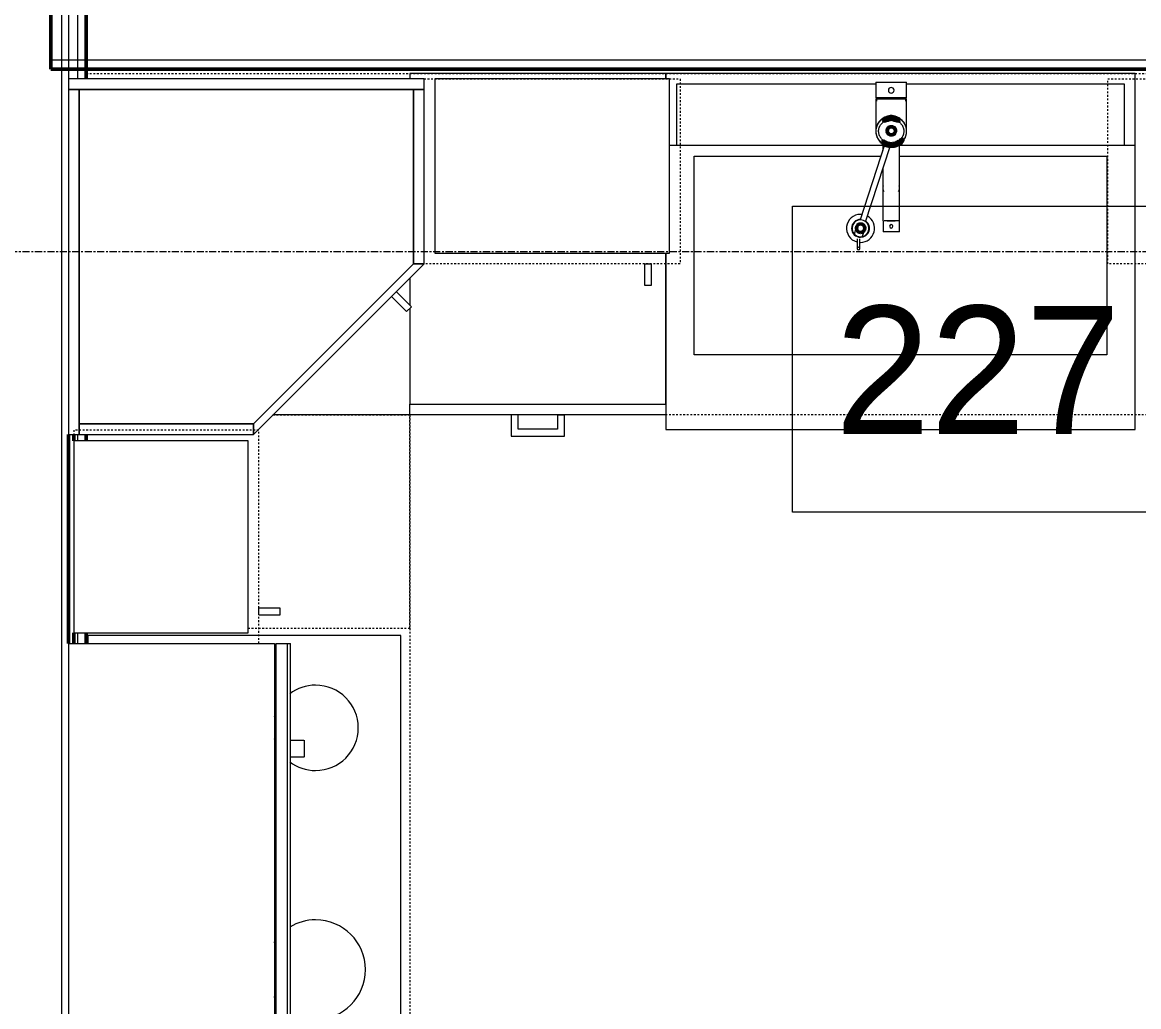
# Model space of a CAD drawing. Header units: inches. Extents: x -4217 to -1814, y 9706 to 12425.
# Drawn here: x -3339 to -3260.5, y 10114.1 to 10183.3 of the extents above; entities that cross this region are included whole.
import ezdxf

# ---------------------------------------------------------------- set-up
doc = ezdxf.new("R2010")
doc.units = ezdxf.units.IN
doc.header["$MEASUREMENT"] = 0
doc.linetypes.add('Dash', pattern=[0.25, 0.125, -0.125])
doc.linetypes.add('Grid Line 1_2_', pattern=[0.875, 0.5, -0.125, 0.125, -0.125])
for name, color, linetype, lineweight in [('A-AREA-IDEN', 2, 'Continuous', 9), ('A-GENM-2', 7, 'Continuous', 9), ('A-GENM-3', 250, 'Continuous', 50), ('A-WALL', 113, 'Continuous', 13), ('A-WALL-3', 250, 'Continuous', 50), ('A-WALL-4', 10, 'Continuous', 13), ('I-WALL-3', 2, 'Continuous', 50), ('P-SANR-FIXT-2', 7, 'Continuous', 9), ('Q-CASE', 31, 'Continuous', 9), ('Q-CASE-3', 7, 'Continuous', 9), ('Q-CASE-4', 7, 'Dash', 9), ('Q-CASE-HDLN-1', 7, 'Dash', 9), ('Q-SPCQ-1', 7, 'Continuous', 9), ('S-GRID-1', 1, 'Grid Line 1_2_', 9)]:
    doc.layers.add(name, color=color, linetype=linetype, lineweight=lineweight)
doc.styles.add('Century Gothic', font='ufonts.com_century-gothic.ttf', dxfattribs={"height": 9})

msp = doc.modelspace()

# ---------------------------------------------------------------- linework, layer by layer
at = {"layer": 'A-AREA-IDEN', "flags": 128}
msp.add_lwpolyline([(-3284.82084, 10170.39172), (-3209.31533, 10170.39172), (-3209.31533, 10148.89566), (-3284.82084, 10148.89566)], close=True, dxfattribs=at)
at = {"layer": 'A-GENM-2'}
for p, q in [((-3278.95641, 10179.11658), (-3278.95641, 10178.01364)), ((-3278.95641, 10179.11658), (-3276.79106, 10179.11658)), ((-3276.79106, 10178.01364), (-3276.79106, 10179.11658)), ((-3276.79106, 10178.01364), (-3278.95641, 10178.01364)), ((-3278.95641, 10177.93548), (-3278.95641, 10175.6717)), ((-3278.95641, 10177.93548), (-3276.79106, 10177.93548)), ((-3278.89736, 10178.01364), (-3278.89736, 10177.77314)), ((-3276.85011, 10177.77314), (-3276.85011, 10178.01364)), ((-3276.79106, 10175.6717), (-3276.79106, 10177.93548)), ((-3278.33578, 10174.70123), (-3280.04897, 10169.42858)), ((-3279.67521, 10169.30484), (-3277.95481, 10174.5997)), ((-3278.46429, 10174.77184), (-3278.46429, 10174.30573)), ((-3277.28319, 10169.37249), (-3277.28319, 10174.77184)), ((-3278.46429, 10173.03993), (-3278.46429, 10169.37249)), ((-3278.46429, 10171.6969), (-3278.46429, 10170.77977)), ((-3277.28319, 10170.77977), (-3277.28319, 10171.6969)), ((-3280.46593, 10168.4382), (-3280.33364, 10168.85735)), ((-3280.33364, 10168.85735), (-3280.28173, 10168.84096)), ((-3279.7835, 10168.68372), (-3279.91688, 10168.26109)), ((-3278.4433, 10169.37249), (-3278.46429, 10169.37249)), ((-3278.4446, 10169.37249), (-3278.4446, 10168.58509)), ((-3278.29132, 10169.37249), (-3278.37055, 10169.37249)), ((-3278.16901, 10169.37249), (-3278.27869, 10169.37249)), ((-3278.02658, 10169.37249), (-3278.15971, 10169.37249)), ((-3278.15917, 10169.37249), (-3278.02682, 10169.37249)), ((-3277.72587, 10169.37249), (-3278.0216, 10169.37249)), ((-3278.02149, 10169.37249), (-3277.72599, 10169.37249)), ((-3277.58776, 10169.37249), (-3277.72089, 10169.37249)), ((-3277.72065, 10169.37249), (-3277.5883, 10169.37249)), ((-3277.46878, 10169.37249), (-3277.57846, 10169.37249)), ((-3277.37692, 10169.37249), (-3277.45615, 10169.37249)), ((-3277.28319, 10169.37249), (-3277.3623, 10169.37249)), ((-3277.30287, 10168.58509), (-3277.30287, 10169.37249)), ((-3280.27169, 10168.09311), (-3280.27169, 10167.42797)), ((-3280.07484, 10167.42797), (-3280.07484, 10168.09311)), ((-3277.30287, 10168.58509), (-3278.4446, 10168.58509))]:
    msp.add_line(p, q, dxfattribs=at)
at = {"layer": 'A-GENM-2', "flags": 128}
for points in [[(-3277.87374, 10176.70075), (-3277.91682, 10176.69994), (-3277.95983, 10176.6975), (-3278.00271, 10176.69343), (-3278.04539, 10176.68774), (-3278.0878, 10176.68044), (-3278.12988, 10176.67155), (-3278.17156, 10176.66106), (-3278.21278, 10176.64901), (-3278.25346, 10176.6354), (-3278.29356, 10176.62026), (-3278.33299, 10176.60361), (-3278.37171, 10176.58547), (-3278.40965, 10176.56587), (-3278.44675, 10176.54485), (-3278.48295, 10176.52242), (-3278.51819, 10176.49863), (-3278.55241, 10176.47352), (-3278.58557, 10176.44711), (-3278.6176, 10176.41946), (-3278.64845, 10176.3906), (-3278.67808, 10176.36057), (-3278.70644, 10176.32943), (-3278.73347, 10176.29723), (-3278.75913, 10176.264), (-3278.78338, 10176.22981), (-3278.80618, 10176.19472), (-3278.82749, 10176.15876), (-3278.84727, 10176.12201), (-3278.8655, 10176.08452), (-3278.88213, 10176.04635), (-3278.89714, 10176.00756), (-3278.9105, 10175.96823), (-3278.9222, 10175.9284), (-3278.9322, 10175.88815), (-3278.94049, 10175.84754), (-3278.94707, 10175.80664), (-3278.95191, 10175.76552), (-3278.955, 10175.72424), (-3278.95635, 10175.68287), (-3278.95641, 10175.6717)], [(-3277.87374, 10176.75438), (-3277.91703, 10176.75351), (-3277.96026, 10176.75091), (-3278.00335, 10176.74659), (-3278.04623, 10176.74055), (-3278.08883, 10176.7328), (-3278.13109, 10176.72334), (-3278.17294, 10176.71221), (-3278.21431, 10176.69941), (-3278.25514, 10176.68497), (-3278.29535, 10176.66891), (-3278.33489, 10176.65125), (-3278.37369, 10176.63203), (-3278.4117, 10176.61127), (-3278.44884, 10176.589), (-3278.48506, 10176.56527), (-3278.52031, 10176.54011), (-3278.55452, 10176.51356), (-3278.58764, 10176.48566), (-3278.61962, 10176.45646), (-3278.6504, 10176.42601), (-3278.67994, 10176.39435), (-3278.7082, 10176.36153), (-3278.73512, 10176.32761), (-3278.76066, 10176.29264), (-3278.78478, 10176.25667), (-3278.80744, 10176.21977), (-3278.82861, 10176.182), (-3278.84825, 10176.1434), (-3278.86634, 10176.10406), (-3278.88283, 10176.06402), (-3278.89772, 10176.02335), (-3278.91096, 10175.98212)], [(-3278.52031, 10176.54011), (-3278.55452, 10176.51356), (-3278.58764, 10176.48566), (-3278.61962, 10176.45646), (-3278.6504, 10176.42601), (-3278.67994, 10176.39435), (-3278.7082, 10176.36153), (-3278.73512, 10176.32761), (-3278.76066, 10176.29264), (-3278.78478, 10176.25667), (-3278.80744, 10176.21977), (-3278.82861, 10176.182), (-3278.84825, 10176.1434), (-3278.86634, 10176.10406), (-3278.88283, 10176.06402)], [(-3278.52031, 10176.54011), (-3278.55452, 10176.51356), (-3278.58764, 10176.48566), (-3278.61962, 10176.45646), (-3278.6504, 10176.42601), (-3278.67994, 10176.39435), (-3278.7082, 10176.36153), (-3278.73512, 10176.32761), (-3278.76066, 10176.29264), (-3278.78478, 10176.25667), (-3278.80744, 10176.21977), (-3278.82861, 10176.182), (-3278.84825, 10176.1434), (-3278.86634, 10176.10406), (-3278.88283, 10176.06402)], [(-3278.52031, 10176.54011), (-3278.55452, 10176.51356), (-3278.58764, 10176.48566), (-3278.61962, 10176.45646), (-3278.6504, 10176.42601), (-3278.67994, 10176.39435), (-3278.7082, 10176.36153), (-3278.73512, 10176.32761), (-3278.76066, 10176.29264), (-3278.78478, 10176.25667), (-3278.80744, 10176.21977), (-3278.82861, 10176.182), (-3278.84825, 10176.1434), (-3278.86634, 10176.10406), (-3278.88283, 10176.06402)], [(-3278.52031, 10176.54011), (-3278.55452, 10176.51356), (-3278.58764, 10176.48566), (-3278.61962, 10176.45646), (-3278.6504, 10176.42601), (-3278.67994, 10176.39435), (-3278.7082, 10176.36153), (-3278.73512, 10176.32761), (-3278.76066, 10176.29264), (-3278.78478, 10176.25667), (-3278.80744, 10176.21977), (-3278.82861, 10176.182), (-3278.84825, 10176.1434), (-3278.86634, 10176.10406), (-3278.88283, 10176.06402)], [(-3278.52031, 10176.54011), (-3278.55452, 10176.51356), (-3278.58764, 10176.48566), (-3278.61962, 10176.45646), (-3278.6504, 10176.42601), (-3278.67994, 10176.39435), (-3278.7082, 10176.36153), (-3278.73512, 10176.32761), (-3278.76066, 10176.29264), (-3278.78478, 10176.25667), (-3278.80744, 10176.21977), (-3278.82861, 10176.182), (-3278.84825, 10176.1434), (-3278.86634, 10176.10406), (-3278.88283, 10176.06402)], [(-3278.75956, 10175.6717), (-3278.75886, 10175.70475), (-3278.75677, 10175.73775), (-3278.75328, 10175.77066), (-3278.74839, 10175.80341), (-3278.74213, 10175.83595), (-3278.73449, 10175.86825), (-3278.72549, 10175.90025), (-3278.71514, 10175.93189), (-3278.70345, 10175.96313), (-3278.69044, 10175.99393), (-3278.67613, 10176.02422), (-3278.66054, 10176.05397), (-3278.6437, 10176.08313), (-3278.62562, 10176.11164), (-3278.60633, 10176.13947), (-3278.58587, 10176.16657), (-3278.56426, 10176.1929), (-3278.54154, 10176.21841), (-3278.51774, 10176.24305), (-3278.4929, 10176.2668), (-3278.46705, 10176.2896), (-3278.44024, 10176.31142), (-3278.41251, 10176.33223), (-3278.3839, 10176.35199), (-3278.35445, 10176.37066), (-3278.32422, 10176.38822), (-3278.29325, 10176.40463), (-3278.2616, 10176.41986), (-3278.22931, 10176.43389), (-3278.19643, 10176.4467), (-3278.16302, 10176.45826), (-3278.12914, 10176.46855), (-3278.09483, 10176.47755), (-3278.06016, 10176.48526), (-3278.02519, 10176.49165), (-3277.98996, 10176.49671), (-3277.95454, 10176.50043), (-3277.91899, 10176.50282), (-3277.88336, 10176.50385), (-3277.87374, 10176.5039)], [(-3277.87374, 10176.75438), (-3277.91703, 10176.75351), (-3277.96026, 10176.75091), (-3278.00335, 10176.74659), (-3278.04623, 10176.74055), (-3278.08883, 10176.7328), (-3278.13109, 10176.72334), (-3278.17294, 10176.71221), (-3278.21431, 10176.69941), (-3278.25514, 10176.68497), (-3278.29535, 10176.66891), (-3278.33489, 10176.65125), (-3278.37369, 10176.63203), (-3278.4117, 10176.61127), (-3278.44884, 10176.589), (-3278.48506, 10176.56527)], [(-3277.87374, 10176.75438), (-3277.91703, 10176.75351), (-3277.96026, 10176.75091), (-3278.00335, 10176.74659), (-3278.04623, 10176.74055), (-3278.08883, 10176.7328), (-3278.13109, 10176.72334), (-3278.17294, 10176.71221), (-3278.21431, 10176.69941), (-3278.25514, 10176.68497), (-3278.29535, 10176.66891), (-3278.33489, 10176.65125), (-3278.37369, 10176.63203), (-3278.4117, 10176.61127), (-3278.44884, 10176.589), (-3278.48506, 10176.56527)], [(-3277.87374, 10176.75438), (-3277.91703, 10176.75351), (-3277.96026, 10176.75091), (-3278.00335, 10176.74659), (-3278.04623, 10176.74055), (-3278.08883, 10176.7328), (-3278.13109, 10176.72334), (-3278.17294, 10176.71221), (-3278.21431, 10176.69941), (-3278.25514, 10176.68497), (-3278.29535, 10176.66891), (-3278.33489, 10176.65125), (-3278.37369, 10176.63203), (-3278.4117, 10176.61127), (-3278.44884, 10176.589), (-3278.48506, 10176.56527)], [(-3277.87374, 10176.75438), (-3277.91703, 10176.75351), (-3277.96026, 10176.75091), (-3278.00335, 10176.74659), (-3278.04623, 10176.74055), (-3278.08883, 10176.7328), (-3278.13109, 10176.72334), (-3278.17294, 10176.71221), (-3278.21431, 10176.69941), (-3278.25514, 10176.68497), (-3278.29535, 10176.66891), (-3278.33489, 10176.65125), (-3278.37369, 10176.63203), (-3278.4117, 10176.61127), (-3278.44884, 10176.589), (-3278.48506, 10176.56527)], [(-3277.87374, 10176.75438), (-3277.91703, 10176.75351), (-3277.96026, 10176.75091), (-3278.00335, 10176.74659), (-3278.04623, 10176.74055), (-3278.08883, 10176.7328), (-3278.13109, 10176.72334), (-3278.17294, 10176.71221), (-3278.21431, 10176.69941), (-3278.25514, 10176.68497), (-3278.29535, 10176.66891), (-3278.33489, 10176.65125), (-3278.37369, 10176.63203), (-3278.4117, 10176.61127), (-3278.44884, 10176.589), (-3278.48506, 10176.56527)], [(-3276.8424, 10176.00116), (-3276.8564, 10176.04214), (-3276.87203, 10176.08252), (-3276.88926, 10176.12225), (-3276.90807, 10176.16126), (-3276.92842, 10176.19949), (-3276.95028, 10176.23687), (-3276.97362, 10176.27334), (-3276.9984, 10176.30886), (-3277.02458, 10176.34335), (-3277.05211, 10176.37677), (-3277.08097, 10176.40906), (-3277.11109, 10176.44018), (-3277.14243, 10176.47006), (-3277.17494, 10176.49866), (-3277.20857, 10176.52595), (-3277.24326, 10176.55186), (-3277.27896, 10176.57637), (-3277.31562, 10176.59943), (-3277.35316, 10176.62101), (-3277.39154, 10176.64107), (-3277.43069, 10176.65958), (-3277.47055, 10176.6765), (-3277.51105, 10176.69182), (-3277.55214, 10176.70551), (-3277.59374, 10176.71754), (-3277.63578, 10176.7279), (-3277.67821, 10176.73657), (-3277.72095, 10176.74354), (-3277.76393, 10176.74879), (-3277.80709, 10176.75232), (-3277.85036, 10176.75412), (-3277.87374, 10176.75438)], [(-3277.24326, 10176.55186), (-3277.27896, 10176.57637), (-3277.31562, 10176.59943), (-3277.35316, 10176.62101), (-3277.39154, 10176.64107), (-3277.43069, 10176.65958), (-3277.47055, 10176.6765), (-3277.51105, 10176.69182), (-3277.55214, 10176.70551), (-3277.59374, 10176.71754), (-3277.63578, 10176.7279), (-3277.67821, 10176.73657), (-3277.72095, 10176.74354), (-3277.76393, 10176.74879), (-3277.80709, 10176.75232), (-3277.85036, 10176.75412), (-3277.87374, 10176.75438)], [(-3277.24326, 10176.55186), (-3277.27896, 10176.57637), (-3277.31562, 10176.59943), (-3277.35316, 10176.62101), (-3277.39154, 10176.64107), (-3277.43069, 10176.65958), (-3277.47055, 10176.6765), (-3277.51105, 10176.69182), (-3277.55214, 10176.70551), (-3277.59374, 10176.71754), (-3277.63578, 10176.7279), (-3277.67821, 10176.73657), (-3277.72095, 10176.74354), (-3277.76393, 10176.74879), (-3277.80709, 10176.75232), (-3277.85036, 10176.75412), (-3277.87374, 10176.75438)], [(-3277.24326, 10176.55186), (-3277.27896, 10176.57637), (-3277.31562, 10176.59943), (-3277.35316, 10176.62101), (-3277.39154, 10176.64107), (-3277.43069, 10176.65958), (-3277.47055, 10176.6765), (-3277.51105, 10176.69182), (-3277.55214, 10176.70551), (-3277.59374, 10176.71754), (-3277.63578, 10176.7279), (-3277.67821, 10176.73657), (-3277.72095, 10176.74354), (-3277.76393, 10176.74879), (-3277.80709, 10176.75232), (-3277.85036, 10176.75412), (-3277.87374, 10176.75438)], [(-3277.24326, 10176.55186), (-3277.27896, 10176.57637), (-3277.31562, 10176.59943), (-3277.35316, 10176.62101), (-3277.39154, 10176.64107), (-3277.43069, 10176.65958), (-3277.47055, 10176.6765), (-3277.51105, 10176.69182), (-3277.55214, 10176.70551), (-3277.59374, 10176.71754), (-3277.63578, 10176.7279), (-3277.67821, 10176.73657), (-3277.72095, 10176.74354), (-3277.76393, 10176.74879), (-3277.80709, 10176.75232), (-3277.85036, 10176.75412), (-3277.87374, 10176.75438)], [(-3277.24326, 10176.55186), (-3277.27896, 10176.57637), (-3277.31562, 10176.59943), (-3277.35316, 10176.62101), (-3277.39154, 10176.64107), (-3277.43069, 10176.65958), (-3277.47055, 10176.6765), (-3277.51105, 10176.69182), (-3277.55214, 10176.70551), (-3277.59374, 10176.71754), (-3277.63578, 10176.7279), (-3277.67821, 10176.73657), (-3277.72095, 10176.74354), (-3277.76393, 10176.74879), (-3277.80709, 10176.75232), (-3277.85036, 10176.75412), (-3277.87374, 10176.75438)], [(-3276.79106, 10175.6717), (-3276.79193, 10175.71308), (-3276.79456, 10175.75439), (-3276.79893, 10175.79556), (-3276.80503, 10175.83653), (-3276.81287, 10175.87722), (-3276.82241, 10175.91757), (-3276.83365, 10175.95752), (-3276.84656, 10175.997), (-3276.86113, 10176.03594), (-3276.87733, 10176.07428), (-3276.89513, 10176.11196), (-3276.91449, 10176.14892), (-3276.93539, 10176.18509), (-3276.95779, 10176.22043), (-3276.98166, 10176.25487), (-3277.00694, 10176.28836), (-3277.03361, 10176.32085), (-3277.06161, 10176.35228), (-3277.0909, 10176.38261), (-3277.12143, 10176.41179), (-3277.15315, 10176.43977), (-3277.18601, 10176.46652), (-3277.21995, 10176.49199), (-3277.25492, 10176.51613), (-3277.29086, 10176.53893), (-3277.32772, 10176.56034), (-3277.36544, 10176.58032), (-3277.40396, 10176.59886), (-3277.4432, 10176.61591), (-3277.48313, 10176.63146), (-3277.52366, 10176.64549), (-3277.56474, 10176.65796), (-3277.6063, 10176.66887), (-3277.64828, 10176.6782), (-3277.6906, 10176.68593), (-3277.73322, 10176.69205), (-3277.77605, 10176.69656), (-3277.81904, 10176.69944), (-3277.86211, 10176.70069), (-3277.87374, 10176.70075)], [(-3277.87374, 10176.5039), (-3277.8381, 10176.50323), (-3277.80252, 10176.50121), (-3277.76706, 10176.49784), (-3277.73177, 10176.49314), (-3277.69672, 10176.48711), (-3277.66197, 10176.47976), (-3277.62756, 10176.47111), (-3277.59355, 10176.46116), (-3277.56001, 10176.44994), (-3277.52699, 10176.43747), (-3277.49453, 10176.42377), (-3277.4627, 10176.40886), (-3277.43154, 10176.39276), (-3277.40111, 10176.37551), (-3277.37144, 10176.35714), (-3277.3426, 10176.33767), (-3277.31463, 10176.31714), (-3277.28757, 10176.29559), (-3277.26145, 10176.27305), (-3277.23634, 10176.24955), (-3277.21225, 10176.22514), (-3277.18923, 10176.19987), (-3277.16732, 10176.17376), (-3277.14655, 10176.14686), (-3277.12694, 10176.11923), (-3277.10854, 10176.09089), (-3277.09135, 10176.0619), (-3277.07542, 10176.03231), (-3277.06077, 10176.00215), (-3277.04741, 10175.97149), (-3277.03536, 10175.94036), (-3277.02464, 10175.90882), (-3277.01528, 10175.87692), (-3277.00727, 10175.8447), (-3277.00063, 10175.81221), (-3276.99538, 10175.77951), (-3276.99151, 10175.74665), (-3276.98904, 10175.71367), (-3276.98796, 10175.68062), (-3276.98791, 10175.6717)], [(-3276.8564, 10176.04214), (-3276.87203, 10176.08252), (-3276.88926, 10176.12225), (-3276.90807, 10176.16126), (-3276.92842, 10176.19949), (-3276.95028, 10176.23687), (-3276.97362, 10176.27334), (-3276.9984, 10176.30886), (-3277.02458, 10176.34335), (-3277.05211, 10176.37677), (-3277.08097, 10176.40906), (-3277.11109, 10176.44018), (-3277.14243, 10176.47006), (-3277.17494, 10176.49866), (-3277.20857, 10176.52595)], [(-3276.8564, 10176.04214), (-3276.87203, 10176.08252), (-3276.88926, 10176.12225), (-3276.90807, 10176.16126), (-3276.92842, 10176.19949), (-3276.95028, 10176.23687), (-3276.97362, 10176.27334), (-3276.9984, 10176.30886), (-3277.02458, 10176.34335), (-3277.05211, 10176.37677), (-3277.08097, 10176.40906), (-3277.11109, 10176.44018), (-3277.14243, 10176.47006), (-3277.17494, 10176.49866), (-3277.20857, 10176.52595)], [(-3276.8564, 10176.04214), (-3276.87203, 10176.08252), (-3276.88926, 10176.12225), (-3276.90807, 10176.16126), (-3276.92842, 10176.19949), (-3276.95028, 10176.23687), (-3276.97362, 10176.27334), (-3276.9984, 10176.30886), (-3277.02458, 10176.34335), (-3277.05211, 10176.37677), (-3277.08097, 10176.40906), (-3277.11109, 10176.44018), (-3277.14243, 10176.47006), (-3277.17494, 10176.49866), (-3277.20857, 10176.52595)], [(-3276.8564, 10176.04214), (-3276.87203, 10176.08252), (-3276.88926, 10176.12225), (-3276.90807, 10176.16126), (-3276.92842, 10176.19949), (-3276.95028, 10176.23687), (-3276.97362, 10176.27334), (-3276.9984, 10176.30886), (-3277.02458, 10176.34335), (-3277.05211, 10176.37677), (-3277.08097, 10176.40906), (-3277.11109, 10176.44018), (-3277.14243, 10176.47006), (-3277.17494, 10176.49866), (-3277.20857, 10176.52595)], [(-3276.8564, 10176.04214), (-3276.87203, 10176.08252), (-3276.88926, 10176.12225), (-3276.90807, 10176.16126), (-3276.92842, 10176.19949), (-3276.95028, 10176.23687), (-3276.97362, 10176.27334), (-3276.9984, 10176.30886), (-3277.02458, 10176.34335), (-3277.05211, 10176.37677), (-3277.08097, 10176.40906), (-3277.11109, 10176.44018), (-3277.14243, 10176.47006), (-3277.17494, 10176.49866), (-3277.20857, 10176.52595)], [(-3278.95641, 10175.6717), (-3278.95554, 10175.63032), (-3278.95291, 10175.58901), (-3278.94855, 10175.54784), (-3278.94244, 10175.50687), (-3278.93461, 10175.46618), (-3278.92506, 10175.42583), (-3278.91382, 10175.38588), (-3278.90091, 10175.3464), (-3278.88634, 10175.30746), (-3278.87014, 10175.26912), (-3278.85235, 10175.23144), (-3278.83298, 10175.19448), (-3278.81208, 10175.15831), (-3278.78968, 10175.12297), (-3278.76582, 10175.08853), (-3278.74053, 10175.05504), (-3278.71386, 10175.02255), (-3278.68586, 10174.99112), (-3278.65657, 10174.96079), (-3278.62604, 10174.93161), (-3278.59432, 10174.90363), (-3278.56147, 10174.87688), (-3278.52753, 10174.85141), (-3278.49255, 10174.82726)], [(-3278.92254, 10175.94039), (-3278.93245, 10175.89824), (-3278.94066, 10175.85572), (-3278.94717, 10175.81291), (-3278.95195, 10175.76987), (-3278.95502, 10175.72667), (-3278.95635, 10175.68339), (-3278.95595, 10175.64009), (-3278.95382, 10175.59683), (-3278.94996, 10175.5537), (-3278.94439, 10175.51076), (-3278.93709, 10175.46807), (-3278.9281, 10175.42571), (-3278.91742, 10175.38375), (-3278.90507, 10175.34224), (-3278.89107, 10175.30126), (-3278.87544, 10175.26088), (-3278.85821, 10175.22115), (-3278.83941, 10175.18214), (-3278.81906, 10175.14391), (-3278.7972, 10175.10653), (-3278.77386, 10175.07006), (-3278.74908, 10175.03454), (-3278.7229, 10175.00005), (-3278.69536, 10174.96663), (-3278.66651, 10174.93434), (-3278.63639, 10174.90322), (-3278.60505, 10174.87334), (-3278.57253, 10174.84473), (-3278.53891, 10174.81745)], [(-3278.92254, 10175.94039), (-3278.93245, 10175.89824), (-3278.94066, 10175.85572), (-3278.94717, 10175.81291), (-3278.95195, 10175.76987), (-3278.95502, 10175.72667), (-3278.95635, 10175.68339), (-3278.95595, 10175.64009), (-3278.95382, 10175.59683), (-3278.94996, 10175.5537), (-3278.94439, 10175.51076), (-3278.93709, 10175.46807), (-3278.9281, 10175.42571), (-3278.91742, 10175.38375), (-3278.90507, 10175.34224)], [(-3278.92254, 10175.94039), (-3278.93245, 10175.89824), (-3278.94066, 10175.85572), (-3278.94717, 10175.81291), (-3278.95195, 10175.76987), (-3278.95502, 10175.72667), (-3278.95635, 10175.68339), (-3278.95595, 10175.64009), (-3278.95382, 10175.59683), (-3278.94996, 10175.5537), (-3278.94439, 10175.51076), (-3278.93709, 10175.46807), (-3278.9281, 10175.42571), (-3278.91742, 10175.38375), (-3278.90507, 10175.34224)], [(-3278.92254, 10175.94039), (-3278.93245, 10175.89824), (-3278.94066, 10175.85572), (-3278.94717, 10175.81291), (-3278.95195, 10175.76987), (-3278.95502, 10175.72667), (-3278.95635, 10175.68339), (-3278.95595, 10175.64009), (-3278.95382, 10175.59683), (-3278.94996, 10175.5537), (-3278.94439, 10175.51076), (-3278.93709, 10175.46807), (-3278.9281, 10175.42571), (-3278.91742, 10175.38375), (-3278.90507, 10175.34224)], [(-3278.92254, 10175.94039), (-3278.93245, 10175.89824), (-3278.94066, 10175.85572), (-3278.94717, 10175.81291), (-3278.95195, 10175.76987), (-3278.95502, 10175.72667), (-3278.95635, 10175.68339), (-3278.95595, 10175.64009), (-3278.95382, 10175.59683), (-3278.94996, 10175.5537), (-3278.94439, 10175.51076), (-3278.93709, 10175.46807), (-3278.9281, 10175.42571), (-3278.91742, 10175.38375), (-3278.90507, 10175.34224)], [(-3278.92254, 10175.94039), (-3278.93245, 10175.89824), (-3278.94066, 10175.85572), (-3278.94717, 10175.81291), (-3278.95195, 10175.76987), (-3278.95502, 10175.72667), (-3278.95635, 10175.68339), (-3278.95595, 10175.64009), (-3278.95382, 10175.59683), (-3278.94996, 10175.5537), (-3278.94439, 10175.51076), (-3278.93709, 10175.46807), (-3278.9281, 10175.42571), (-3278.91742, 10175.38375), (-3278.90507, 10175.34224)], [(-3277.87374, 10174.8395), (-3277.90937, 10174.84017), (-3277.94495, 10174.84219), (-3277.98041, 10174.84556), (-3278.0157, 10174.85026), (-3278.05075, 10174.85629), (-3278.08551, 10174.86364), (-3278.11992, 10174.87229), (-3278.15392, 10174.88224), (-3278.18746, 10174.89345), (-3278.22049, 10174.90593), (-3278.25294, 10174.91963), (-3278.28478, 10174.93454), (-3278.31593, 10174.95064), (-3278.34637, 10174.96789), (-3278.37603, 10174.98626), (-3278.40487, 10175.00573), (-3278.43284, 10175.02626), (-3278.45991, 10175.04781), (-3278.48602, 10175.07035), (-3278.51114, 10175.09385), (-3278.53522, 10175.11825), (-3278.55824, 10175.14353), (-3278.58015, 10175.16964), (-3278.60093, 10175.19654), (-3278.62053, 10175.22417), (-3278.63894, 10175.25251), (-3278.65612, 10175.2815), (-3278.67205, 10175.31109), (-3278.68671, 10175.34125), (-3278.70007, 10175.37191), (-3278.71211, 10175.40304), (-3278.72283, 10175.43458), (-3278.7322, 10175.46648), (-3278.7402, 10175.4987), (-3278.74684, 10175.53119), (-3278.7521, 10175.56389), (-3278.75596, 10175.59675), (-3278.75844, 10175.62973), (-3278.75951, 10175.66278), (-3278.75956, 10175.6717)], [(-3276.98791, 10175.6717), (-3276.98861, 10175.63865), (-3276.99071, 10175.60564), (-3276.9942, 10175.57274), (-3276.99908, 10175.53999), (-3277.00534, 10175.50744), (-3277.01298, 10175.47515), (-3277.02198, 10175.44315), (-3277.03234, 10175.41151), (-3277.04402, 10175.38027), (-3277.05703, 10175.34947), (-3277.07134, 10175.31918), (-3277.08693, 10175.28943), (-3277.10378, 10175.26027), (-3277.12185, 10175.23175), (-3277.14114, 10175.20392), (-3277.1616, 10175.17682), (-3277.18321, 10175.1505), (-3277.20593, 10175.12499), (-3277.22973, 10175.10035), (-3277.25457, 10175.0766), (-3277.28042, 10175.0538), (-3277.30723, 10175.03197), (-3277.33497, 10175.01117), (-3277.36358, 10174.99141), (-3277.39302, 10174.97274), (-3277.42325, 10174.95518), (-3277.45422, 10174.93877), (-3277.48588, 10174.92354), (-3277.51817, 10174.90951), (-3277.55104, 10174.8967), (-3277.58445, 10174.88514), (-3277.61834, 10174.87485), (-3277.65264, 10174.86584), (-3277.68731, 10174.85814), (-3277.72229, 10174.85175), (-3277.75752, 10174.84669), (-3277.79293, 10174.84297), (-3277.82849, 10174.84058), (-3277.86412, 10174.83955), (-3277.87374, 10174.8395)], [(-3277.06939, 10174.98282), (-3277.04104, 10175.01396), (-3277.01401, 10175.04617), (-3276.98834, 10175.0794), (-3276.96409, 10175.11358), (-3276.94129, 10175.14868), (-3276.91998, 10175.18464), (-3276.9002, 10175.22139), (-3276.88198, 10175.25888), (-3276.86535, 10175.29705), (-3276.85033, 10175.33583), (-3276.83697, 10175.37517), (-3276.82528, 10175.415), (-3276.81527, 10175.45525), (-3276.80698, 10175.49586), (-3276.80041, 10175.53676), (-3276.79557, 10175.57788), (-3276.79247, 10175.61916), (-3276.79112, 10175.66053), (-3276.79106, 10175.6717)], [(-3276.84976, 10175.32005), (-3276.83651, 10175.36128), (-3276.82493, 10175.40301), (-3276.81503, 10175.44516), (-3276.80681, 10175.48768), (-3276.80031, 10175.53049), (-3276.79552, 10175.57353), (-3276.79246, 10175.61673), (-3276.79112, 10175.66001), (-3276.79152, 10175.70331), (-3276.79365, 10175.74656), (-3276.79751, 10175.7897), (-3276.80309, 10175.83264), (-3276.81038, 10175.87533), (-3276.81937, 10175.91769), (-3276.83005, 10175.95965)], [(-3276.83651, 10175.36128), (-3276.82493, 10175.40301), (-3276.81503, 10175.44516), (-3276.80681, 10175.48768), (-3276.80031, 10175.53049), (-3276.79552, 10175.57353), (-3276.79246, 10175.61673), (-3276.79112, 10175.66001), (-3276.79152, 10175.70331), (-3276.79365, 10175.74656), (-3276.79751, 10175.7897), (-3276.80309, 10175.83264), (-3276.81038, 10175.87533), (-3276.81937, 10175.91769), (-3276.83005, 10175.95965)], [(-3276.83651, 10175.36128), (-3276.82493, 10175.40301), (-3276.81503, 10175.44516), (-3276.80681, 10175.48768), (-3276.80031, 10175.53049), (-3276.79552, 10175.57353), (-3276.79246, 10175.61673), (-3276.79112, 10175.66001), (-3276.79152, 10175.70331), (-3276.79365, 10175.74656), (-3276.79751, 10175.7897), (-3276.80309, 10175.83264), (-3276.81038, 10175.87533), (-3276.81937, 10175.91769), (-3276.83005, 10175.95965)], [(-3276.83651, 10175.36128), (-3276.82493, 10175.40301), (-3276.81503, 10175.44516), (-3276.80681, 10175.48768), (-3276.80031, 10175.53049), (-3276.79552, 10175.57353), (-3276.79246, 10175.61673), (-3276.79112, 10175.66001), (-3276.79152, 10175.70331), (-3276.79365, 10175.74656), (-3276.79751, 10175.7897), (-3276.80309, 10175.83264), (-3276.81038, 10175.87533), (-3276.81937, 10175.91769), (-3276.83005, 10175.95965)], [(-3276.83651, 10175.36128), (-3276.82493, 10175.40301), (-3276.81503, 10175.44516), (-3276.80681, 10175.48768), (-3276.80031, 10175.53049), (-3276.79552, 10175.57353), (-3276.79246, 10175.61673), (-3276.79112, 10175.66001), (-3276.79152, 10175.70331), (-3276.79365, 10175.74656), (-3276.79751, 10175.7897), (-3276.80309, 10175.83264), (-3276.81038, 10175.87533), (-3276.81937, 10175.91769), (-3276.83005, 10175.95965)], [(-3276.83651, 10175.36128), (-3276.82493, 10175.40301), (-3276.81503, 10175.44516), (-3276.80681, 10175.48768), (-3276.80031, 10175.53049), (-3276.79552, 10175.57353), (-3276.79246, 10175.61673), (-3276.79112, 10175.66001), (-3276.79152, 10175.70331), (-3276.79365, 10175.74656), (-3276.79751, 10175.7897), (-3276.80309, 10175.83264), (-3276.81038, 10175.87533), (-3276.81937, 10175.91769), (-3276.83005, 10175.95965)], [(-3278.89107, 10175.30126), (-3278.87544, 10175.26088), (-3278.85821, 10175.22115), (-3278.83941, 10175.18214), (-3278.81906, 10175.14391), (-3278.7972, 10175.10653), (-3278.77386, 10175.07006), (-3278.74908, 10175.03454), (-3278.7229, 10175.00005), (-3278.69536, 10174.96663), (-3278.66651, 10174.93434), (-3278.63639, 10174.90322), (-3278.60505, 10174.87334), (-3278.57253, 10174.84473), (-3278.53891, 10174.81745)], [(-3278.89107, 10175.30126), (-3278.87544, 10175.26088), (-3278.85821, 10175.22115), (-3278.83941, 10175.18214), (-3278.81906, 10175.14391), (-3278.7972, 10175.10653), (-3278.77386, 10175.07006), (-3278.74908, 10175.03454), (-3278.7229, 10175.00005), (-3278.69536, 10174.96663), (-3278.66651, 10174.93434), (-3278.63639, 10174.90322), (-3278.60505, 10174.87334), (-3278.57253, 10174.84473), (-3278.53891, 10174.81745)], [(-3278.89107, 10175.30126), (-3278.87544, 10175.26088), (-3278.85821, 10175.22115), (-3278.83941, 10175.18214), (-3278.81906, 10175.14391), (-3278.7972, 10175.10653), (-3278.77386, 10175.07006), (-3278.74908, 10175.03454), (-3278.7229, 10175.00005), (-3278.69536, 10174.96663), (-3278.66651, 10174.93434), (-3278.63639, 10174.90322), (-3278.60505, 10174.87334), (-3278.57253, 10174.84473), (-3278.53891, 10174.81745)], [(-3278.89107, 10175.30126), (-3278.87544, 10175.26088), (-3278.85821, 10175.22115), (-3278.83941, 10175.18214), (-3278.81906, 10175.14391), (-3278.7972, 10175.10653), (-3278.77386, 10175.07006), (-3278.74908, 10175.03454), (-3278.7229, 10175.00005), (-3278.69536, 10174.96663), (-3278.66651, 10174.93434), (-3278.63639, 10174.90322), (-3278.60505, 10174.87334), (-3278.57253, 10174.84473), (-3278.53891, 10174.81745)], [(-3278.89107, 10175.30126), (-3278.87544, 10175.26088), (-3278.85821, 10175.22115), (-3278.83941, 10175.18214), (-3278.81906, 10175.14391), (-3278.7972, 10175.10653), (-3278.77386, 10175.07006), (-3278.74908, 10175.03454), (-3278.7229, 10175.00005), (-3278.69536, 10174.96663), (-3278.66651, 10174.93434), (-3278.63639, 10174.90322), (-3278.60505, 10174.87334), (-3278.57253, 10174.84473), (-3278.53891, 10174.81745)], [(-3277.87374, 10174.79811), (-3277.90937, 10174.79879), (-3277.94495, 10174.80081), (-3277.98041, 10174.80417), (-3278.0157, 10174.80887), (-3278.05075, 10174.8149), (-3278.08551, 10174.82225), (-3278.11992, 10174.83091), (-3278.15392, 10174.84085), (-3278.18746, 10174.85207), (-3278.22049, 10174.86454), (-3278.25294, 10174.87825), (-3278.28478, 10174.89316), (-3278.31593, 10174.90926), (-3278.34637, 10174.9265), (-3278.37036, 10174.94124)], [(-3277.45523, 10174.89688), (-3277.48691, 10174.88168), (-3277.51922, 10174.86769), (-3277.55212, 10174.85492), (-3277.58554, 10174.8434), (-3277.61944, 10174.83316), (-3277.65376, 10174.82419), (-3277.68844, 10174.81653), (-3277.72342, 10174.81019), (-3277.75866, 10174.80517), (-3277.79408, 10174.80149), (-3277.82964, 10174.79915), (-3277.86527, 10174.79815), (-3277.87374, 10174.79811)], [(-3277.12786, 10174.88694), (-3277.09707, 10174.91739), (-3277.06753, 10174.94905), (-3277.03928, 10174.98187), (-3277.01236, 10175.01579), (-3276.98682, 10175.05076), (-3276.9627, 10175.08673), (-3276.94003, 10175.12363), (-3276.91886, 10175.1614), (-3276.89922, 10175.2), (-3276.88113, 10175.23934), (-3276.86464, 10175.27938)], [(-3277.12786, 10174.88694), (-3277.09707, 10174.91739), (-3277.06753, 10174.94905), (-3277.03928, 10174.98187), (-3277.01236, 10175.01579), (-3276.98682, 10175.05076), (-3276.9627, 10175.08673), (-3276.94003, 10175.12363), (-3276.91886, 10175.1614), (-3276.89922, 10175.2), (-3276.88113, 10175.23934), (-3276.86464, 10175.27938)], [(-3277.12786, 10174.88694), (-3277.09707, 10174.91739), (-3277.06753, 10174.94905), (-3277.03928, 10174.98187), (-3277.01236, 10175.01579), (-3276.98682, 10175.05076), (-3276.9627, 10175.08673), (-3276.94003, 10175.12363), (-3276.91886, 10175.1614), (-3276.89922, 10175.2), (-3276.88113, 10175.23934), (-3276.86464, 10175.27938)], [(-3277.12786, 10174.88694), (-3277.09707, 10174.91739), (-3277.06753, 10174.94905), (-3277.03928, 10174.98187), (-3277.01236, 10175.01579), (-3276.98682, 10175.05076), (-3276.9627, 10175.08673), (-3276.94003, 10175.12363), (-3276.91886, 10175.1614), (-3276.89922, 10175.2), (-3276.88113, 10175.23934), (-3276.86464, 10175.27938)], [(-3277.12786, 10174.88694), (-3277.09707, 10174.91739), (-3277.06753, 10174.94905), (-3277.03928, 10174.98187), (-3277.01236, 10175.01579), (-3276.98682, 10175.05076), (-3276.9627, 10175.08673), (-3276.94003, 10175.12363), (-3276.91886, 10175.1614), (-3276.89922, 10175.2), (-3276.88113, 10175.23934), (-3276.86464, 10175.27938)], [(-3277.12786, 10174.88694), (-3277.09707, 10174.91739), (-3277.06753, 10174.94905), (-3277.03928, 10174.98187), (-3277.01236, 10175.01579), (-3276.98682, 10175.05076), (-3276.9627, 10175.08673), (-3276.94003, 10175.12363), (-3276.91886, 10175.1614), (-3276.89922, 10175.2), (-3276.88113, 10175.23934), (-3276.86464, 10175.27938)], [(-3278.38076, 10174.72105), (-3278.34222, 10174.70257), (-3278.30295, 10174.68556), (-3278.263, 10174.67006), (-3278.22245, 10174.65609), (-3278.18135, 10174.64366), (-3278.13978, 10174.63281), (-3278.09779, 10174.62353), (-3278.05545, 10174.61586), (-3278.01283, 10174.60979), (-3277.96999, 10174.60534), (-3277.927, 10174.60251), (-3277.88393, 10174.60131), (-3277.87374, 10174.60126)], [(-3278.31678, 10174.68382), (-3278.27692, 10174.6669), (-3278.23642, 10174.65158), (-3278.19534, 10174.63789), (-3278.15374, 10174.62586), (-3278.11169, 10174.6155), (-3278.06926, 10174.60682), (-3278.02652, 10174.59986), (-3277.98354, 10174.5946), (-3277.94038, 10174.59108), (-3277.89711, 10174.58927), (-3277.87374, 10174.58902)], [(-3278.31678, 10174.68382), (-3278.27692, 10174.6669), (-3278.23642, 10174.65158), (-3278.19534, 10174.63789), (-3278.15374, 10174.62586), (-3278.11169, 10174.6155), (-3278.06926, 10174.60682), (-3278.02652, 10174.59986), (-3277.98354, 10174.5946), (-3277.94038, 10174.59108), (-3277.89711, 10174.58927), (-3277.87374, 10174.58902)], [(-3278.31678, 10174.68382), (-3278.27692, 10174.6669), (-3278.23642, 10174.65158), (-3278.19534, 10174.63789), (-3278.15374, 10174.62586), (-3278.11169, 10174.6155), (-3278.06926, 10174.60682), (-3278.02652, 10174.59986), (-3277.98354, 10174.5946), (-3277.94038, 10174.59108), (-3277.89711, 10174.58927), (-3277.87374, 10174.58902)], [(-3278.31678, 10174.68382), (-3278.27692, 10174.6669), (-3278.23642, 10174.65158), (-3278.19534, 10174.63789), (-3278.15374, 10174.62586), (-3278.11169, 10174.6155), (-3278.06926, 10174.60682), (-3278.02652, 10174.59986), (-3277.98354, 10174.5946), (-3277.94038, 10174.59108), (-3277.89711, 10174.58927), (-3277.87374, 10174.58902)], [(-3278.31678, 10174.68382), (-3278.27692, 10174.6669), (-3278.23642, 10174.65158), (-3278.19534, 10174.63789), (-3278.15374, 10174.62586), (-3278.11169, 10174.6155), (-3278.06926, 10174.60682), (-3278.02652, 10174.59986), (-3277.98354, 10174.5946), (-3277.94038, 10174.59108), (-3277.89711, 10174.58927), (-3277.87374, 10174.58902)], [(-3278.31678, 10174.68382), (-3278.27692, 10174.6669), (-3278.23642, 10174.65158), (-3278.19534, 10174.63789), (-3278.15374, 10174.62586), (-3278.11169, 10174.6155), (-3278.06926, 10174.60682), (-3278.02652, 10174.59986), (-3277.98354, 10174.5946), (-3277.94038, 10174.59108), (-3277.89711, 10174.58927), (-3277.87374, 10174.58902)], [(-3277.87374, 10174.60126), (-3277.83066, 10174.60208), (-3277.78764, 10174.60452), (-3277.74476, 10174.60859), (-3277.70208, 10174.61428), (-3277.65967, 10174.62157), (-3277.61759, 10174.63047), (-3277.57591, 10174.64095), (-3277.53469, 10174.65301), (-3277.49401, 10174.66662), (-3277.45392, 10174.68176), (-3277.41448, 10174.69841), (-3277.37576, 10174.71655), (-3277.36687, 10174.72097)], [(-3277.87374, 10174.58902), (-3277.83044, 10174.58989), (-3277.78721, 10174.59248), (-3277.74413, 10174.59681), (-3277.70125, 10174.60285), (-3277.65864, 10174.6106), (-3277.61638, 10174.62005), (-3277.57453, 10174.63119), (-3277.53316, 10174.64398), (-3277.49234, 10174.65843), (-3277.45212, 10174.67449)], [(-3277.87374, 10174.58902), (-3277.83044, 10174.58989), (-3277.78721, 10174.59248), (-3277.74413, 10174.59681), (-3277.70125, 10174.60285), (-3277.65864, 10174.6106), (-3277.61638, 10174.62005), (-3277.57453, 10174.63119), (-3277.53316, 10174.64398), (-3277.49234, 10174.65843), (-3277.45212, 10174.67449)], [(-3277.87374, 10174.58902), (-3277.83044, 10174.58989), (-3277.78721, 10174.59248), (-3277.74413, 10174.59681), (-3277.70125, 10174.60285), (-3277.65864, 10174.6106), (-3277.61638, 10174.62005), (-3277.57453, 10174.63119), (-3277.53316, 10174.64398), (-3277.49234, 10174.65843), (-3277.45212, 10174.67449)], [(-3277.87374, 10174.58902), (-3277.83044, 10174.58989), (-3277.78721, 10174.59248), (-3277.74413, 10174.59681), (-3277.70125, 10174.60285), (-3277.65864, 10174.6106), (-3277.61638, 10174.62005), (-3277.57453, 10174.63119), (-3277.53316, 10174.64398), (-3277.49234, 10174.65843), (-3277.45212, 10174.67449)], [(-3277.87374, 10174.58902), (-3277.83044, 10174.58989), (-3277.78721, 10174.59248), (-3277.74413, 10174.59681), (-3277.70125, 10174.60285), (-3277.65864, 10174.6106), (-3277.61638, 10174.62005), (-3277.57453, 10174.63119), (-3277.53316, 10174.64398), (-3277.49234, 10174.65843), (-3277.45212, 10174.67449)], [(-3277.87374, 10174.58902), (-3277.83044, 10174.58989), (-3277.78721, 10174.59248), (-3277.74413, 10174.59681), (-3277.70125, 10174.60285), (-3277.65864, 10174.6106), (-3277.61638, 10174.62005), (-3277.57453, 10174.63119), (-3277.53316, 10174.64398), (-3277.49234, 10174.65843), (-3277.45212, 10174.67449)], [(-3277.41258, 10174.69215), (-3277.37378, 10174.71137), (-3277.33578, 10174.73213), (-3277.29863, 10174.7544), (-3277.26241, 10174.77813)], [(-3277.41258, 10174.69215), (-3277.37378, 10174.71137), (-3277.33578, 10174.73213), (-3277.29863, 10174.7544), (-3277.26241, 10174.77813)], [(-3277.41258, 10174.69215), (-3277.37378, 10174.71137), (-3277.33578, 10174.73213), (-3277.29863, 10174.7544), (-3277.26241, 10174.77813)], [(-3277.41258, 10174.69215), (-3277.37378, 10174.71137), (-3277.33578, 10174.73213), (-3277.29863, 10174.7544), (-3277.26241, 10174.77813)], [(-3277.41258, 10174.69215), (-3277.37378, 10174.71137), (-3277.33578, 10174.73213), (-3277.29863, 10174.7544), (-3277.26241, 10174.77813)], [(-3277.41258, 10174.69215), (-3277.37378, 10174.71137), (-3277.33578, 10174.73213), (-3277.29863, 10174.7544), (-3277.26241, 10174.77813)]]:
    msp.add_lwpolyline(points, dxfattribs=at)
at = {"layer": 'A-GENM-2'}
for centre, radius, start, end in [((-3277.87374, 10178.55013), 0.19685, 90, 270), ((-3277.87374, 10178.55013), 0.19685, 270, 90), ((-3277.87374, 10175.6717), 1.08268, 127.5889399, 160.6452492), ((-3277.87374, 10175.6717), 1.08268, 90, 121.8616065), ((-3277.87374, 10175.6717), 1.08268, 54.8142253, 90), ((-3277.87374, 10175.6717), 1.08268, 19.1524217, 52.4110601), ((-3277.87374, 10175.6717), 1.08268, 165, 195), ((-3277.87374, 10175.6717), 1.08268, 345, 15), ((-3277.87374, 10175.6717), 1.08268, 199.1524217, 232.4110601), ((-3277.87374, 10175.6717), 1.08268, 309.2199119, 340.6452492), ((-3277.87374, 10175.6717), 1.08268, 240, 270), ((-3277.87374, 10175.6717), 1.08268, 270, 304.6633147), ((-3280.03321, 10168.84007), 0.98425, 90, 255), ((-3280.03321, 10168.84007), 0.62992, 90, 270), ((-3280.03321, 10168.84007), 0.59055, 90, 222.8834648), ((-3280.03321, 10168.84007), 0.98425, 83.1291055, 90), ((-3280.03321, 10168.84007), 0.98425, 270, 60), ((-3280.03321, 10168.84007), 0.59055, 281.3602939, 90), ((-3280.03321, 10168.84007), 0.62992, 270, 54.2737778), ((-3277.87374, 10168.98226), 0.11811, 90, 270), ((-3277.87374, 10168.98226), 0.11811, 270, 90), ((-3280.03321, 10168.84007), 0.59055, 222.8834648, 270), ((-3280.03321, 10168.84007), 0.98425, 266.3754395, 270), ((-3280.03321, 10168.84007), 0.59055, 270, 281.3602939)]:
    msp.add_arc(centre, radius, start, end, dxfattribs=at)
for centre, major_axis, ratio, start_param, end_param in [((-3277.87374, 10171.6969), (-0.59055, 0), 0.90630779, 6.02138592, 6.80678408), ((-3277.87374, 10171.6969), (-0.59055, 0), 0.90630779, 2.61799388, 3.40339204), ((-3280.17327, 10167.42797), (-0.09843, 0), 0.98480775, 4.71238898, 7.85398163), ((-3280.17327, 10167.42797), (-0.09843, 0), 0.98480775, 1.57079633, 4.71238898)]:
    msp.add_ellipse(centre, major_axis=major_axis, ratio=ratio, start_param=start_param, end_param=end_param, dxfattribs=at)
at = {"layer": 'A-GENM-3'}
for centre, start, end in [((-3277.86618, 10175.69564), 54.968118, 234.968118), ((-3277.86618, 10175.69564), 234.968118, 54.968118), ((-3280.02602, 10168.85216), 90, 270), ((-3280.02602, 10168.85216), 270, 90)]:
    msp.add_arc(centre, 0.29528, start, end, dxfattribs=at)
for points in [[(-3277.94521, 10176.69316), (-3278.2706, 10176.52589), (-3278.58407, 10176.32793), (-3278.22295, 10176.40312), (-3277.87374, 10176.509)], [(-3277.87374, 10176.69539), (-3277.88566, 10176.69552), (-3277.90951, 10176.69528), (-3277.93331, 10176.69403), (-3277.94521, 10176.69316)], [(-3277.80226, 10176.69316), (-3277.81416, 10176.69403), (-3277.83797, 10176.69528), (-3277.86181, 10176.69552), (-3277.87374, 10176.69539)], [(-3277.87374, 10176.509), (-3277.52453, 10176.40312), (-3277.16341, 10176.32793), (-3277.47688, 10176.52589), (-3277.80226, 10176.69316)], [(-3277.87374, 10174.79064), (-3277.90297, 10174.79067), (-3277.96112, 10174.79376), (-3278.01863, 10174.8029), (-3278.04723, 10174.80897)], [(-3277.70025, 10174.80897), (-3277.72884, 10174.8029), (-3277.78635, 10174.79376), (-3277.8445, 10174.79067), (-3277.87374, 10174.79064)]]:
    msp.add_open_spline(points, degree=3, dxfattribs=at)
for points, knots in [([(-3278.04723, 10174.80897), (-3278.06325, 10174.81266), (-3278.09501, 10174.82069), (-3278.13402, 10174.83237), (-3278.16479, 10174.84269), (-3278.18385, 10174.84956), (-3278.199, 10174.85529), (-3278.2103, 10174.85971), (-3278.22061, 10174.86389), (-3278.22995, 10174.86776), (-3278.24112, 10174.87255), (-3278.25714, 10174.88128), (-3278.27802, 10174.89502), (-3278.30077, 10174.91162), (-3278.32321, 10174.92815), (-3278.34511, 10174.94304), (-3278.36269, 10174.95273), (-3278.37622, 10174.95805), (-3278.38608, 10174.96062), (-3278.39482, 10174.9615), (-3278.40249, 10174.96097), (-3278.41143, 10174.95888), (-3278.42086, 10174.95561), (-3278.43068, 10174.95064), (-3278.44162, 10174.94372), (-3278.45473, 10174.93269), (-3278.47453, 10174.90999), (-3278.49706, 10174.87212), (-3278.51272, 10174.83171), (-3278.51996, 10174.80897)], [0, 0, 0, 0, 0.08333333, 0.16666667, 0.20833333, 0.25, 0.27083333, 0.29166667, 0.3125, 0.328125, 0.34375, 0.375, 0.41666667, 0.45833333, 0.5, 0.54166667, 0.58333333, 0.60416667, 0.625, 0.64583333, 0.66145833, 0.67708333, 0.70833333, 0.72916667, 0.75, 0.79166667, 0.83333333, 0.91666667, 1, 1, 1, 1]), ([(-3277.22752, 10174.80897), (-3277.2114, 10174.82122), (-3277.18842, 10174.84062), (-3277.1637, 10174.86502), (-3277.15015, 10174.87948), (-3277.14035, 10174.89058), (-3277.13057, 10174.90193), (-3277.1174, 10174.9174), (-3277.10136, 10174.93739), (-3277.08722, 10174.95819), (-3277.07781, 10174.97542), (-3277.07302, 10174.98621), (-3277.06961, 10174.99538), (-3277.06608, 10175.00545), (-3277.06009, 10175.02457), (-3277.05291, 10175.05409), (-3277.05034, 10175.08032), (-3277.05276, 10175.0957), (-3277.05708, 10175.10338), (-3277.06492, 10175.10682), (-3277.07989, 10175.10728), (-3277.09974, 10175.10247), (-3277.12138, 10175.09487), (-3277.13772, 10175.08836), (-3277.15076, 10175.08278), (-3277.16048, 10175.07848), (-3277.16725, 10175.07551), (-3277.17369, 10175.07251), (-3277.18226, 10175.06804), (-3277.19699, 10175.0594), (-3277.21754, 10175.04514), (-3277.23788, 10175.02991), (-3277.25224, 10175.01955), (-3277.26052, 10175.01382), (-3277.26677, 10175.00968), (-3277.27306, 10175.00561), (-3277.28142, 10175.00013), (-3277.29605, 10174.99051), (-3277.31699, 10174.97676), (-3277.34232, 10174.96048), (-3277.37662, 10174.93967), (-3277.4204, 10174.91466), (-3277.49195, 10174.87779), (-3277.58527, 10174.83861), (-3277.66152, 10174.81733), (-3277.70025, 10174.80897)], [0, 0, 0, 0, 0.05555556, 0.08333333, 0.09722222, 0.11111111, 0.125, 0.13888889, 0.16666667, 0.19444444, 0.20833333, 0.22222222, 0.22916667, 0.23611111, 0.25, 0.27777778, 0.30555556, 0.31944444, 0.33333333, 0.34722222, 0.36111111, 0.38888889, 0.40277778, 0.41666667, 0.43055556, 0.4375, 0.44444444, 0.45138889, 0.45833333, 0.47222222, 0.5, 0.52777778, 0.54166667, 0.54861111, 0.55555556, 0.5625, 0.56944444, 0.58333333, 0.61111111, 0.63888889, 0.66666667, 0.72222222, 0.77777778, 0.88888889, 1, 1, 1, 1]), ([(-3278.51996, 10174.80897), (-3278.47383, 10174.77373), (-3278.40133, 10174.72801), (-3278.29585, 10174.68213), (-3278.18682, 10174.64542), (-3278.04586, 10174.61635), (-3277.93156, 10174.60856), (-3277.87374, 10174.60874)], [0, 0, 0, 0, 0.25, 0.375, 0.5, 0.75, 1, 1, 1, 1]), ([(-3277.87374, 10174.60874), (-3277.79611, 10174.60823), (-3277.68249, 10174.6188), (-3277.53278, 10174.6538), (-3277.4242, 10174.69178), (-3277.3229, 10174.74316), (-3277.25867, 10174.78563), (-3277.22752, 10174.80897)], [0, 0, 0, 0, 0.33333333, 0.5, 0.66666667, 0.83333333, 1, 1, 1, 1])]:
    msp.add_open_spline(points, degree=3, knots=knots, dxfattribs=at)
at = {"layer": 'A-WALL'}
for p, q in [((-3336.22374, 10374.0394), (-3336.22374, 9988.4394)), ((-3335.72374, 10374.0394), (-3335.72374, 10179.3456)), ((-3335.09874, 10374.0394), (-3335.09874, 10179.3456)), ((-3335.72374, 10154.3456), (-3335.72374, 10139.6581)), ((-3335.09874, 10154.3456), (-3335.09874, 10153.9081)), ((-3335.09874, 10140.4081), (-3335.09874, 10139.6581))]:
    msp.add_line(p, q, dxfattribs=at)
at = {"layer": 'A-WALL-3'}
for p, q in [((-3336.97374, 10184.7831), (-3336.97374, 10180.0331)), ((-3336.97374, 10180.0331), (-3181.87374, 10180.0331)), ((-3335.72374, 10154.3456), (-3335.72374, 10139.6581)), ((-3335.34874, 10153.9081), (-3335.34874, 10154.3456)), ((-3335.34874, 10139.6581), (-3335.34874, 10140.4081))]:
    msp.add_line(p, q, dxfattribs=at)
at = {"layer": 'A-WALL-4'}
msp.add_line((-3181.87374, 10180.6581), (-3336.97374, 10180.6581), dxfattribs=at)
at = {"layer": 'I-WALL-3'}
for p, q in [((-3334.47374, 10179.3456), (-3334.47374, 10373.4144)), ((-3334.47374, 10153.9081), (-3334.47374, 10154.3456)), ((-3334.47374, 10139.6581), (-3334.47374, 10140.4081))]:
    msp.add_line(p, q, dxfattribs=at)
at = {"layer": 'P-SANR-FIXT-2'}
for p, q in [((-3278.46429, 10174.66269), (-3293.47374, 10174.66269)), ((-3260.72374, 10174.66269), (-3277.28641, 10174.66269)), ((-3260.72374, 10154.70687), (-3260.72374, 10174.66269)), ((-3291.72374, 10173.90943), (-3278.586, 10173.90943)), ((-3291.72374, 10159.95362), (-3291.72374, 10173.90943)), ((-3277.28881, 10173.90943), (-3262.72374, 10173.90943)), ((-3262.72374, 10173.90943), (-3262.72374, 10159.95362)), ((-3293.72374, 10167.0956), (-3293.72374, 10154.70687)), ((-3262.72374, 10159.95362), (-3291.72374, 10159.95362)), ((-3293.72374, 10154.70687), (-3260.72374, 10154.70687))]:
    msp.add_line(p, q, dxfattribs=at)
at = {"layer": 'Q-CASE'}
for p, q in [((-3322.72374, 10154.3456), (-3310.72374, 10166.3456)), ((-3311.47374, 10166.3456), (-3322.72374, 10155.0956)), ((-3310.72374, 10166.3456), (-3311.47374, 10166.3456)), ((-3322.72374, 10155.0956), (-3322.72374, 10154.3456))]:
    msp.add_line(p, q, dxfattribs=at)
at = {"layer": 'Q-CASE-3'}
for p, q in [((-3311.72374, 10179.7206), (-3311.72374, 10179.3456)), ((-3293.72374, 10179.7206), (-3311.72374, 10179.7206)), ((-3293.72374, 10179.3456), (-3293.72374, 10179.7206)), ((-3260.72374, 10179.7206), (-3293.72374, 10179.7206)), ((-3293.72374, 10179.7206), (-3293.72374, 10179.3456)), ((-3260.72374, 10179.7206), (-3293.72374, 10179.7206)), ((-3293.72374, 10179.7206), (-3293.72374, 10179.3456)), ((-3260.72374, 10174.66269), (-3260.72374, 10179.7206)), ((-3260.72374, 10174.66269), (-3260.72374, 10179.7206)), ((-3335.72374, 10179.3456), (-3335.72374, 10178.5956)), ((-3310.72374, 10179.3456), (-3335.72374, 10179.3456)), ((-3310.72374, 10178.5956), (-3310.72374, 10179.3456)), ((-3293.47374, 10179.3456), (-3309.97374, 10179.3456)), ((-3309.97374, 10179.3456), (-3309.97374, 10167.0956)), ((-3293.47374, 10167.0956), (-3293.47374, 10179.3456)), ((-3278.95641, 10178.9706), (-3292.97374, 10178.9706)), ((-3292.97374, 10178.9706), (-3292.97374, 10174.66269)), ((-3261.47374, 10178.9706), (-3276.79106, 10178.9706)), ((-3261.47374, 10174.66269), (-3261.47374, 10178.9706)), ((-3334.97374, 10178.5956), (-3335.72374, 10178.5956)), ((-3335.72374, 10178.5956), (-3335.72374, 10154.3456)), ((-3335.72374, 10178.5956), (-3310.72374, 10178.5956)), ((-3334.97374, 10178.5956), (-3334.97374, 10155.0956)), ((-3311.47374, 10178.5956), (-3334.97374, 10178.5956)), ((-3334.97374, 10154.3456), (-3334.97374, 10178.5956)), ((-3311.47374, 10166.3456), (-3311.47374, 10178.5956)), ((-3310.72374, 10178.5956), (-3311.47374, 10178.5956)), ((-3311.47374, 10178.5956), (-3311.47374, 10166.3456)), ((-3310.72374, 10166.3456), (-3310.72374, 10178.5956)), ((-3309.97374, 10167.0956), (-3293.47374, 10167.0956)), ((-3293.72374, 10156.4706), (-3293.72374, 10167.0956)), ((-3322.72374, 10155.0956), (-3311.47374, 10166.3456)), ((-3311.47374, 10166.3456), (-3310.72374, 10166.3456)), ((-3295.21218, 10166.3456), (-3294.72374, 10166.3456)), ((-3295.21218, 10166.3456), (-3295.21218, 10164.84634)), ((-3294.72374, 10164.84634), (-3294.72374, 10166.3456)), ((-3311.72374, 10165.3456), (-3311.72374, 10163.44017)), ((-3295.21218, 10164.84634), (-3294.72374, 10164.84634)), ((-3313.02183, 10164.0475), (-3311.9617, 10162.98736)), ((-3311.61632, 10163.33275), (-3312.67645, 10164.39288)), ((-3311.9617, 10162.98736), (-3311.61632, 10163.33275)), ((-3311.72374, 10163.22533), (-3311.72374, 10156.4706)), ((-3311.72374, 10155.7206), (-3311.72374, 10156.4706)), ((-3311.72374, 10156.4706), (-3293.72374, 10156.4706)), ((-3293.72374, 10156.4706), (-3293.72374, 10155.7206)), ((-3293.72374, 10155.7206), (-3311.72374, 10155.7206)), ((-3304.59874, 10155.7206), (-3304.59874, 10154.2206)), ((-3304.09936, 10155.7206), (-3304.59874, 10155.7206)), ((-3304.09936, 10154.71997), (-3304.09936, 10155.7206)), ((-3301.34811, 10155.7206), (-3300.84874, 10155.7206)), ((-3301.34811, 10155.7206), (-3301.34811, 10154.71997)), ((-3300.84874, 10154.2206), (-3300.84874, 10155.7206)), ((-3334.97374, 10155.0956), (-3322.72374, 10155.0956)), ((-3322.72374, 10155.0956), (-3334.97374, 10155.0956)), ((-3334.97374, 10155.0956), (-3334.97374, 10154.3456)), ((-3322.72374, 10154.3456), (-3322.72374, 10155.0956)), ((-3301.34811, 10154.71997), (-3304.09936, 10154.71997)), ((-3335.72374, 10154.3456), (-3334.97374, 10154.3456)), ((-3323.09874, 10153.9081), (-3335.34874, 10153.9081)), ((-3335.34874, 10153.9081), (-3335.34874, 10140.4081)), ((-3334.97374, 10154.3456), (-3322.72374, 10154.3456)), ((-3323.09874, 10140.4081), (-3323.09874, 10153.9081)), ((-3304.59874, 10154.2206), (-3300.84874, 10154.2206)), ((-3322.34874, 10141.6581), (-3322.34874, 10142.14654)), ((-3320.84948, 10142.14654), (-3322.34874, 10142.14654)), ((-3320.84948, 10141.6581), (-3320.84948, 10142.14654)), ((-3322.34874, 10141.6581), (-3320.84948, 10141.6581)), ((-3335.34874, 10140.4081), (-3323.09874, 10140.4081)), ((-3335.72374, 10139.6581), (-3321.23555, 10139.6581)), ((-3335.72374, 10139.6581), (-3335.72374, 10109.77621)), ((-3321.23555, 10139.6581), (-3321.23555, 10109.77621)), ((-3321.11744, 10109.77621), (-3321.11744, 10139.6581)), ((-3321.11744, 10139.6581), (-3320.33004, 10139.6581)), ((-3320.33004, 10139.6581), (-3320.1244, 10139.6581)), ((-3320.33004, 10109.77621), (-3320.33004, 10139.6581)), ((-3320.1244, 10109.77621), (-3320.1244, 10139.6581)), ((-3320.08896, 10132.85808), (-3319.17376, 10132.85808)), ((-3319.12459, 10131.66597), (-3319.12459, 10132.85808)), ((-3319.17376, 10131.66597), (-3320.08896, 10131.66597))]:
    msp.add_line(p, q, dxfattribs=at)
at = {"layer": 'Q-CASE-4'}
for p, q in [((-3310.72374, 10166.3456), (-3310.72374, 10179.3456)), ((-3310.72374, 10179.3456), (-3292.72374, 10179.3456)), ((-3292.72374, 10179.3456), (-3292.72374, 10166.3456)), ((-3262.65174, 10166.3456), (-3262.65174, 10179.3456)), ((-3262.65174, 10179.3456), (-3232.65174, 10179.3456)), ((-3292.72374, 10166.3456), (-3310.72374, 10166.3456)), ((-3232.65174, 10166.3456), (-3262.65174, 10166.3456)), ((-3311.72374, 10155.7206), (-3321.34874, 10155.7206)), ((-3311.72374, 10140.7206), (-3311.72374, 10155.7206)), ((-3322.34874, 10154.6581), (-3335.34874, 10154.6581)), ((-3335.34874, 10154.6581), (-3335.34874, 10139.6581)), ((-3322.34874, 10139.6581), (-3322.34874, 10154.6581)), ((-3323.09874, 10140.7206), (-3311.72374, 10140.7206)), ((-3335.34874, 10139.6581), (-3322.34874, 10139.6581))]:
    msp.add_line(p, q, dxfattribs=at)
at = {"layer": 'Q-CASE-HDLN-1'}
for p, q in [((-3334.47374, 10179.7206), (-3217.62374, 10179.7206)), ((-3217.62374, 10155.7206), (-3321.34874, 10155.7206)), ((-3321.34874, 10155.7206), (-3311.72374, 10155.7206)), ((-3311.72374, 10155.7206), (-3311.72374, 10025.3769))]:
    msp.add_line(p, q, dxfattribs=at)
at = {"layer": 'Q-SPCQ-1'}
for p, q in [((-3312.34874, 10140.2206), (-3334.47374, 10140.2206)), ((-3334.34874, 10139.6581), (-3334.34874, 10140.2206)), ((-3312.34874, 10110.2206), (-3312.34874, 10140.2206))]:
    msp.add_line(p, q, dxfattribs=at)
for centre, radius, start, end in [((-3318.34874, 10133.7206), 3, 90, 127.3911201), ((-3318.34874, 10133.7206), 3, 270, 90), ((-3318.34874, 10133.7206), 3, 160.2144336, 165.4572724), ((-3318.34874, 10133.7206), 3, 194.5427276, 199.7855664), ((-3318.34874, 10133.7206), 3, 232.6088799, 270), ((-3318.34874, 10116.7206), 3.5, 90, 121.2354194), ((-3318.34874, 10116.7206), 3.5, 270, 90), ((-3318.34874, 10116.7206), 3.5, 143.7136791, 147.2163338), ((-3318.34874, 10116.7206), 3.5, 212.7836662, 216.2863209)]:
    msp.add_arc(centre, radius, start, end, dxfattribs=at)
at = {"layer": 'S-GRID-1'}
msp.add_line((-1814.20638, 10167.1894), (-4168.71446, 10167.1894), dxfattribs=at)

# ---------------------------------------------------------------- texts
at = {"layer": 'A-AREA-IDEN', "insert": (-3281.82084, 10163.39172), "char_height": 9, "width": 83.931, "attachment_point": 1, "style": 'Century Gothic'}
msp.add_mtext('227 - 507 SF', dxfattribs=at)

doc.saveas('drawing.dxf')
